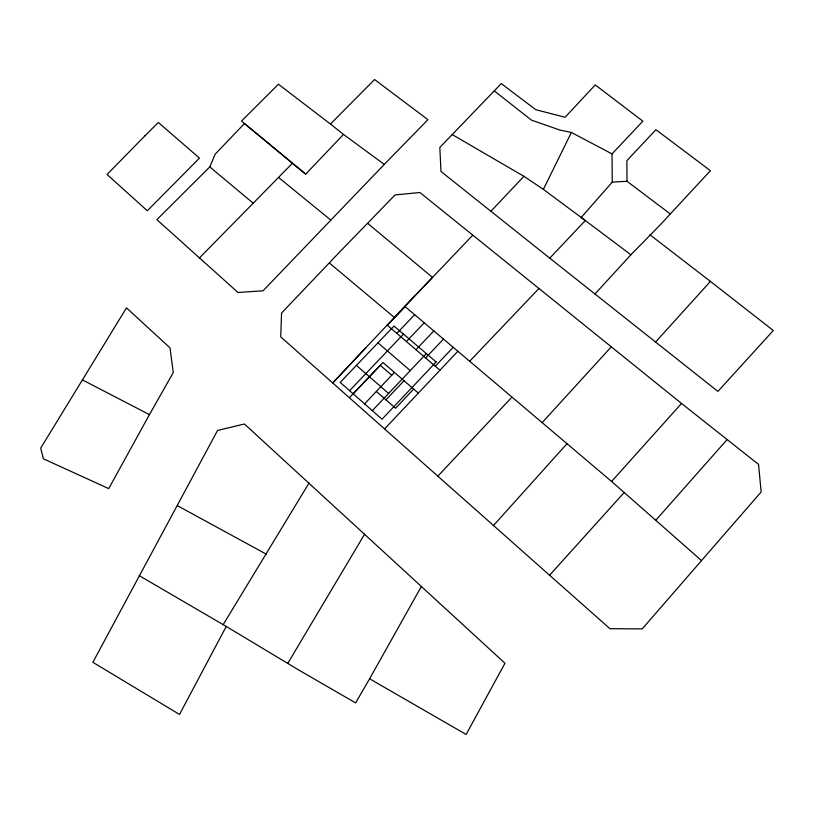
<?xml version="1.0" encoding="UTF-8"?>
<svg xmlns="http://www.w3.org/2000/svg" width="814" height="814" viewBox="0 0 814 814"><rect width="100%" height="100%" fill="white"/><g stroke="black" fill="none" stroke-linecap="round" stroke-linejoin="round"><path stroke-width="1.22" d="M384.279 164.397L263.044 290.812L237.983 292.48L156.878 219.648L209.788 166.911L215.171 154.182L244.414 123.596L305.677 174.165L343.488 134.412L384.279 164.397L427.94 119.678L374.572 79.538L330.453 124.033L278.419 84.239L241.524 121.052L305.677 174.165M612.026 153.897L642.856 121.174L595.248 84.921L565.109 117.247L535.795 109.707L501.271 83.598L439.835 147.426L440.974 171.469L549.765 258.17L585.327 220.523L543.376 189.367L571.377 132.458L612.026 153.897L612.26 182.133L581.196 217.44L630.901 254.772L660.632 224.41L710.429 170.706L655.931 129.691L626.872 160.684L627.014 181.278L670.034 213.777M139.143 575.59L226.251 626.444L179.518 714.448L92.877 662.311L217.562 430.464L244.414 423.992L504.965 663.257L466.127 734.462L369.607 678.784L421.214 586.741M149.44 414.631L108.72 488.614L43.396 458.791L40.7 448.148L126.485 307.845L170.024 347.904L173.27 372.558L149.44 414.631L82.428 379.904M369.607 678.784L355.626 702.899L298.423 669.841L226.251 626.444M287.83 663.298L364.56 534.249M223.117 624.755L309.127 482.895M701.515 560.592L642.215 628.886L609.94 628.723L280.728 336.884L281.573 313.024L339.214 252.462L395.116 194.902L419.943 192.531L681.532 403.459L758.556 464.407L761.151 491.982L701.515 560.592L611.609 481.461L404.802 306.339L332.814 382.875L365.862 347.731M655.636 520.421L726.973 439.743M611.609 481.461L681.532 403.459M493.274 525.773L567.104 443.579M549.358 575.488L624.267 492.419M655.453 342.165L710.419 281.41L773.3 330.494L717.907 391.422L549.765 258.17M542.205 422.578L611.304 346.825M594.953 294.007L630.901 254.772M472.619 235.338L394.352 317.46L329.558 263.156M437.881 476.129L511.853 397.222M199.288 258.109L292.46 163.238M384.707 428.785L457.865 351.231M491.198 210.968L523.921 176.312L543.376 189.367M413.705 389.092L395.604 408.262L376.363 391.453M435.297 366.229L453.195 347.283M364.601 403.846L394.424 372.425M415.974 349.725L433.831 330.911M372.324 410.643L426.363 353.602M385.958 399.837L404.039 380.738M425.62 357.957L443.488 339.082M349.491 397.629L382.946 362.505L418.355 393.111M353.154 393.793L380.28 365.313L391.748 375.244M406.389 341.534L424.226 322.792M469.515 361.426L538.919 288.522M396.845 333.384L414.662 314.713M349.582 390.649L403.49 334.096M404.802 306.339L432.509 277.391L367.938 223.585M387.342 325.274L405.148 306.664M612.26 182.133L627.014 181.278M571.377 132.458L559.757 130.016L531.41 120.096L494.302 90.914M177.421 505.677L266.351 554.192M452.269 134.615L523.921 176.312M649.877 234.727L710.419 281.41M330.453 124.033L343.488 134.412M278.846 177.686L330.576 219.912M209.788 166.911L253.185 203.195M387.149 325.101L439.957 370.207M377.971 342.816L410.256 370.594M356.39 365.394L388.604 393.457M436.151 361.945L382.051 419.2L340.171 382.377L394.017 326.027L436.151 361.945M144.902 135.867L107.051 174.481L147.314 210.765L199.481 158.109L158.323 122.476L144.902 135.867"/></g></svg>
